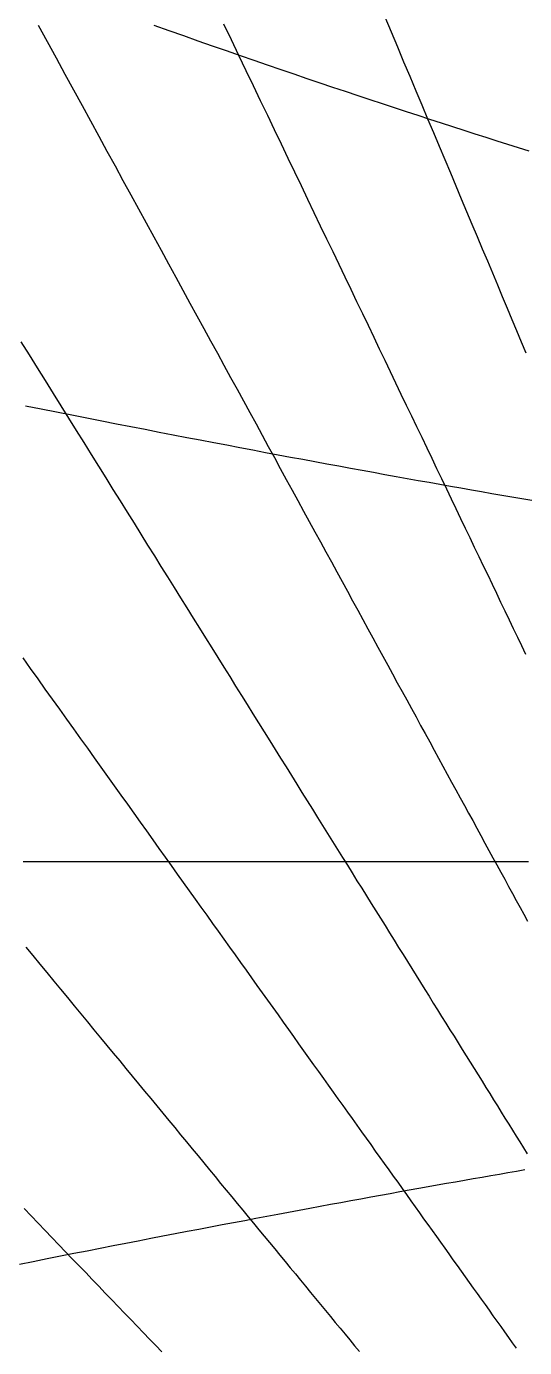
# Model space of a CAD drawing. Header units: millimetres. Extents: x -483 to 483, y -483 to 483.
# Drawn here: x -291.9 to -197, y 36.3 to 288.3 of the extents above; entities that cross this region are included whole.
import ezdxf

# ---------------------------------------------------------------- set-up
doc = ezdxf.new("R2010")
doc.units = ezdxf.units.MM
for name, color, linetype in [('CUT', 1, 'Continuous'), ('DECL', 30, 'Continuous'), ('HOUR', 7, 'Continuous'), ('HOUR15', 9, 'Continuous'), ('HOUR30', 8, 'Continuous')]:
    doc.layers.add(name, color=color, linetype=linetype)

msp = doc.modelspace()

# ---------------------------------------------------------------- linework, layer by layer
at = {"layer": 'CUT'}
for radius in [483.33, 423.33]:
    msp.add_circle((0, 0), radius, dxfattribs=at)
at = {"layer": 'DECL'}
for points in [[(-267.64, 288.48), (-264.82, 287.48), (-262.03, 286.5), (-259.28, 285.54), (-256.56, 284.59), (-253.88, 283.65), (-251.24, 282.73), (-248.62, 281.83), (-246.04, 280.94), (-243.49, 280.07), (-240.97, 279.21), (-238.49, 278.36), (-236.03, 277.53), (-233.6, 276.71), (-231.2, 275.9), (-228.82, 275.1), (-226.48, 274.32), (-224.16, 273.55), (-221.87, 272.79), (-219.6, 272.05), (-217.35, 271.31), (-215.14, 270.59), (-212.94, 269.87), (-210.77, 269.17), (-208.62, 268.48), (-206.5, 267.8), (-204.39, 267.13), (-202.31, 266.47), (-200.25, 265.82), (-198.21, 265.17), (-196.19, 264.54)], [(-292.14, 215.93), (-289.14, 215.33), (-286.2, 214.75), (-283.29, 214.17), (-280.42, 213.61), (-277.59, 213.05), (-274.8, 212.51), (-272.05, 211.97), (-269.33, 211.44), (-266.65, 210.92), (-264, 210.41), (-261.39, 209.91), (-258.81, 209.41), (-256.26, 208.92), (-253.75, 208.45), (-251.26, 207.97), (-248.81, 207.51), (-246.38, 207.05), (-243.99, 206.6), (-241.62, 206.16), (-239.28, 205.72), (-236.97, 205.29), (-234.68, 204.87), (-232.42, 204.45), (-230.19, 204.04), (-227.98, 203.64), (-225.8, 203.24), (-223.64, 202.84), (-221.5, 202.46), (-219.38, 202.08), (-217.29, 201.7), (-215.22, 201.33), (-213.18, 200.97), (-211.15, 200.61), (-209.15, 200.25), (-207.16, 199.9), (-205.2, 199.56), (-203.25, 199.22), (-201.33, 198.89), (-199.42, 198.56), (-197.53, 198.23), (-195.66, 197.91)], [(-292.56, 129.06), (-289.75, 129.06), (-286.98, 129.06), (-284.25, 129.06), (-281.55, 129.06), (-278.9, 129.06), (-276.27, 129.06), (-273.68, 129.06), (-271.12, 129.06), (-268.6, 129.06), (-266.1, 129.06), (-263.64, 129.06), (-261.21, 129.06), (-258.81, 129.06), (-256.44, 129.06), (-254.09, 129.06), (-251.78, 129.06), (-249.49, 129.06), (-247.23, 129.06), (-244.99, 129.06), (-242.78, 129.06), (-240.6, 129.06), (-238.44, 129.06), (-236.3, 129.06), (-234.19, 129.06), (-232.1, 129.06), (-230.03, 129.06), (-227.99, 129.06), (-225.97, 129.06), (-223.97, 129.06), (-221.99, 129.06), (-220.03, 129.06), (-218.09, 129.06), (-216.17, 129.06), (-214.27, 129.06), (-212.39, 129.06), (-210.53, 129.06), (-208.69, 129.06), (-206.86, 129.06), (-205.05, 129.06), (-203.26, 129.06), (-201.49, 129.06), (-199.74, 129.06), (-198, 129.06), (-196.27, 129.06)], [(-293.28, 52.26), (-290.63, 52.79), (-288.01, 53.31), (-285.43, 53.82), (-282.88, 54.32), (-280.37, 54.82), (-277.88, 55.3), (-275.43, 55.78), (-273.01, 56.26), (-270.62, 56.72), (-268.25, 57.18), (-265.92, 57.63), (-263.61, 58.08), (-261.34, 58.52), (-259.09, 58.95), (-256.86, 59.37), (-254.66, 59.79), (-252.49, 60.21), (-250.34, 60.61), (-248.22, 61.02), (-246.12, 61.41), (-244.04, 61.8), (-241.99, 62.19), (-239.95, 62.57), (-237.95, 62.94), (-235.96, 63.31), (-233.99, 63.67), (-232.05, 64.03), (-230.12, 64.39), (-228.22, 64.73), (-226.33, 65.08), (-224.46, 65.42), (-222.62, 65.75), (-220.79, 66.08), (-218.98, 66.41), (-217.19, 66.73), (-215.41, 67.05), (-213.65, 67.36), (-211.91, 67.67), (-210.19, 67.98), (-208.48, 68.28), (-206.79, 68.58), (-205.11, 68.87), (-203.45, 69.16), (-201.81, 69.44), (-200.18, 69.73), (-198.56, 70), (-196.96, 70.28)]]:
    msp.add_lwpolyline(points, dxfattribs=at)
at = {"layer": 'HOUR'}
for points in [[(-254.36, 288.74), (-252.92, 285.74), (-251.51, 282.77), (-250.11, 279.85), (-248.73, 276.98), (-247.37, 274.14), (-246.03, 271.34), (-244.71, 268.58), (-243.41, 265.86), (-242.12, 263.17), (-240.85, 260.52), (-239.6, 257.91), (-238.37, 255.33), (-237.15, 252.78), (-235.94, 250.27), (-234.76, 247.79), (-233.58, 245.34), (-232.42, 242.92), (-231.28, 240.53), (-230.15, 238.18), (-229.04, 235.84), (-227.93, 233.54), (-226.84, 231.27), (-225.77, 229.02), (-224.7, 226.8), (-223.65, 224.61), (-222.61, 222.44), (-221.59, 220.29), (-220.57, 218.17), (-219.57, 216.07), (-218.58, 214), (-217.59, 211.95), (-216.62, 209.92), (-215.66, 207.92), (-214.71, 205.93), (-213.77, 203.97), (-212.84, 202.03), (-211.92, 200.11), (-211.01, 198.2), (-210.11, 196.32), (-209.22, 194.46), (-208.34, 192.62), (-207.46, 190.79), (-206.6, 188.98), (-205.74, 187.19), (-204.89, 185.42), (-204.05, 183.67), (-203.22, 181.93), (-202.39, 180.21), (-201.58, 178.5), (-200.77, 176.81), (-199.97, 175.14), (-199.17, 173.48), (-198.39, 171.83), (-197.61, 170.21), (-196.83, 168.59)], [(-292.07, 112.71), (-290.72, 111.08), (-289.38, 109.45), (-288.05, 107.84), (-286.74, 106.24), (-285.43, 104.66), (-284.14, 103.09), (-282.86, 101.54), (-281.58, 99.99), (-280.32, 98.46), (-279.07, 96.94), (-277.83, 95.44), (-276.6, 93.95), (-275.38, 92.47), (-274.17, 91), (-272.97, 89.54), (-271.78, 88.09), (-270.59, 86.66), (-269.42, 85.24), (-268.25, 83.82), (-267.1, 82.42), (-265.95, 81.03), (-264.81, 79.65), (-263.68, 78.28), (-262.56, 76.91), (-261.45, 75.56), (-260.34, 74.22), (-259.24, 72.89), (-258.15, 71.57), (-257.07, 70.25), (-255.99, 68.95), (-254.93, 67.65), (-253.87, 66.37), (-252.81, 65.09), (-251.77, 63.82), (-250.73, 62.56), (-249.69, 61.3), (-248.67, 60.06), (-247.65, 58.82), (-246.64, 57.59), (-245.63, 56.37), (-244.63, 55.16), (-243.63, 53.95), (-242.65, 52.75), (-241.66, 51.56), (-240.69, 50.38), (-239.72, 49.2), (-238.75, 48.03), (-237.79, 46.87), (-236.84, 45.71), (-235.89, 44.56), (-234.95, 43.42), (-234.01, 42.28), (-233.08, 41.15), (-232.16, 40.03), (-231.23, 38.91), (-230.32, 37.8), (-229.41, 36.69), (-228.5, 35.59)]]:
    msp.add_lwpolyline(points, dxfattribs=at)
at = {"layer": 'HOUR15'}
for points in [[(-223.65, 290.1), (-222.44, 287.2), (-221.24, 284.35), (-220.06, 281.53), (-218.89, 278.75), (-217.74, 276.01), (-216.61, 273.31), (-215.49, 270.65), (-214.39, 268.02), (-213.3, 265.43), (-212.22, 262.87), (-211.16, 260.34), (-210.12, 257.85), (-209.08, 255.39), (-208.06, 252.96), (-207.06, 250.56), (-206.06, 248.19), (-205.08, 245.85), (-204.11, 243.54), (-203.15, 241.26), (-202.21, 239), (-201.27, 236.78), (-200.35, 234.57), (-199.44, 232.4), (-198.53, 230.25), (-197.64, 228.12), (-196.76, 226.02)], [(-289.71, 288.52), (-287.99, 285.36), (-286.29, 282.25), (-284.61, 279.18), (-282.96, 276.16), (-281.34, 273.18), (-279.74, 270.24), (-278.15, 267.35), (-276.6, 264.49), (-275.06, 261.68), (-273.55, 258.9), (-272.05, 256.16), (-270.58, 253.46), (-269.12, 250.8), (-267.69, 248.17), (-266.27, 245.57), (-264.87, 243.01), (-263.49, 240.48), (-262.13, 237.98), (-260.78, 235.52), (-259.45, 233.08), (-258.14, 230.68), (-256.84, 228.31), (-255.56, 225.96), (-254.3, 223.64), (-253.05, 221.35), (-251.81, 219.09), (-250.59, 216.85), (-249.39, 214.64), (-248.19, 212.46), (-247.01, 210.3), (-245.85, 208.16), (-244.7, 206.05), (-243.56, 203.96), (-242.43, 201.9), (-241.31, 199.86), (-240.21, 197.84), (-239.12, 195.84), (-238.04, 193.86), (-236.97, 191.9), (-235.92, 189.97), (-234.87, 188.05), (-233.84, 186.15), (-232.81, 184.28), (-231.8, 182.42), (-230.79, 180.58), (-229.8, 178.76), (-228.81, 176.95), (-227.84, 175.17), (-226.87, 173.4), (-225.92, 171.65), (-224.97, 169.91), (-224.03, 168.19), (-223.1, 166.49), (-222.18, 164.8), (-221.27, 163.13), (-220.36, 161.47), (-219.47, 159.83), (-218.58, 158.2), (-217.7, 156.59), (-216.83, 154.99), (-215.96, 153.41), (-215.1, 151.83), (-214.25, 150.28), (-213.41, 148.73), (-212.57, 147.2), (-211.74, 145.68), (-210.92, 144.17), (-210.11, 142.68), (-209.3, 141.2), (-208.49, 139.73), (-207.7, 138.27), (-206.91, 136.82), (-206.12, 135.39), (-205.35, 133.96), (-204.58, 132.55), (-203.81, 131.15), (-203.05, 129.75), (-202.3, 128.37), (-201.55, 127), (-200.8, 125.64), (-200.07, 124.29), (-199.33, 122.95), (-198.61, 121.61), (-197.89, 120.29), (-197.17, 118.98), (-196.46, 117.67)], [(-292.62, 167.84), (-291.2, 165.85), (-289.79, 163.87), (-288.4, 161.92), (-287.01, 159.99), (-285.65, 158.08), (-284.3, 156.18), (-282.96, 154.31), (-281.63, 152.45), (-280.32, 150.62), (-279.02, 148.8), (-277.73, 146.99), (-276.46, 145.21), (-275.19, 143.44), (-273.94, 141.69), (-272.7, 139.96), (-271.48, 138.24), (-270.26, 136.54), (-269.06, 134.85), (-267.86, 133.18), (-266.68, 131.52), (-265.51, 129.88), (-264.34, 128.25), (-263.19, 126.64), (-262.05, 125.04), (-260.92, 123.45), (-259.79, 121.88), (-258.68, 120.32), (-257.57, 118.78), (-256.48, 117.24), (-255.39, 115.72), (-254.32, 114.21), (-253.25, 112.72), (-252.19, 111.23), (-251.14, 109.76), (-250.09, 108.3), (-249.06, 106.85), (-248.03, 105.41), (-247.01, 103.99), (-246, 102.57), (-245, 101.17), (-244, 99.77), (-243.01, 98.39), (-242.03, 97.01), (-241.05, 95.65), (-240.09, 94.29), (-239.12, 92.95), (-238.17, 91.61), (-237.22, 90.29), (-236.28, 88.97), (-235.35, 87.66), (-234.42, 86.36), (-233.5, 85.07), (-232.58, 83.79), (-231.67, 82.52), (-230.77, 81.25), (-229.87, 80), (-228.98, 78.75), (-228.1, 77.51), (-227.22, 76.28), (-226.34, 75.05), (-225.47, 73.83), (-224.61, 72.62), (-223.75, 71.42), (-222.9, 70.23), (-222.05, 69.04), (-221.2, 67.86), (-220.37, 66.69), (-219.53, 65.52), (-218.7, 64.36), (-217.88, 63.21), (-217.06, 62.06), (-216.25, 60.92), (-215.44, 59.79), (-214.63, 58.66), (-213.83, 57.54), (-213.03, 56.42), (-212.24, 55.31), (-211.45, 54.21), (-210.67, 53.11), (-209.89, 52.02), (-209.11, 50.93), (-208.34, 49.85), (-207.57, 48.77), (-206.81, 47.7), (-206.04, 46.64), (-205.29, 45.58), (-204.53, 44.53), (-203.78, 43.48), (-203.04, 42.43), (-202.3, 41.39), (-201.56, 40.36), (-200.82, 39.33), (-200.09, 38.3), (-199.36, 37.28), (-198.63, 36.26)], [(-292.39, 62.85), (-291.05, 61.45), (-289.71, 60.07), (-288.39, 58.69), (-287.08, 57.32), (-285.77, 55.97), (-284.48, 54.62), (-283.2, 53.28), (-281.92, 51.96), (-280.65, 50.64), (-279.4, 49.33), (-278.15, 48.03), (-276.91, 46.74), (-275.68, 45.46), (-274.46, 44.19), (-273.24, 42.93), (-272.04, 41.67), (-270.84, 40.42), (-269.65, 39.19), (-268.47, 37.96), (-267.29, 36.73), (-266.13, 35.52)]]:
    msp.add_lwpolyline(points, dxfattribs=at)
at = {"layer": 'HOUR30'}
msp.add_lwpolyline([(-293.01, 228.15), (-291.44, 225.64), (-289.9, 223.16), (-288.38, 220.72), (-286.87, 218.3), (-285.38, 215.92), (-283.91, 213.56), (-282.46, 211.23), (-281.03, 208.93), (-279.61, 206.65), (-278.21, 204.41), (-276.83, 202.19), (-275.46, 199.99), (-274.1, 197.82), (-272.77, 195.67), (-271.44, 193.55), (-270.14, 191.45), (-268.84, 189.37), (-267.56, 187.32), (-266.3, 185.29), (-265.04, 183.28), (-263.8, 181.29), (-262.58, 179.32), (-261.36, 177.38), (-260.16, 175.45), (-258.98, 173.54), (-257.8, 171.65), (-256.63, 169.79), (-255.48, 167.93), (-254.34, 166.1), (-253.21, 164.29), (-252.09, 162.49), (-250.98, 160.71), (-249.88, 158.95), (-248.79, 157.21), (-247.72, 155.48), (-246.65, 153.76), (-245.59, 152.07), (-244.54, 150.38), (-243.5, 148.72), (-242.47, 147.06), (-241.45, 145.43), (-240.44, 143.8), (-239.44, 142.2), (-238.45, 140.6), (-237.46, 139.02), (-236.48, 137.45), (-235.52, 135.9), (-234.56, 134.36), (-233.6, 132.83), (-232.66, 131.31), (-231.72, 129.81), (-230.79, 128.32), (-229.87, 126.84), (-228.95, 125.37), (-228.05, 123.92), (-227.15, 122.47), (-226.25, 121.04), (-225.37, 119.61), (-224.49, 118.2), (-223.61, 116.8), (-222.75, 115.41), (-221.89, 114.03), (-221.03, 112.66), (-220.18, 111.3), (-219.34, 109.95), (-218.51, 108.61), (-217.68, 107.28), (-216.85, 105.95), (-216.04, 104.64), (-215.22, 103.34), (-214.42, 102.04), (-213.61, 100.76), (-212.82, 99.48), (-212.03, 98.21), (-211.24, 96.95), (-210.46, 95.7), (-209.69, 94.45), (-208.91, 93.21), (-208.15, 91.99), (-207.39, 90.77), (-206.63, 89.55), (-205.88, 88.35), (-205.13, 87.15), (-204.39, 85.96), (-203.65, 84.77), (-202.92, 83.6), (-202.19, 82.43), (-201.47, 81.26), (-200.75, 80.11), (-200.03, 78.96), (-199.32, 77.81), (-198.61, 76.68), (-197.9, 75.55), (-197.2, 74.42), (-196.51, 73.3)], dxfattribs=at)

doc.saveas('drawing.dxf')
